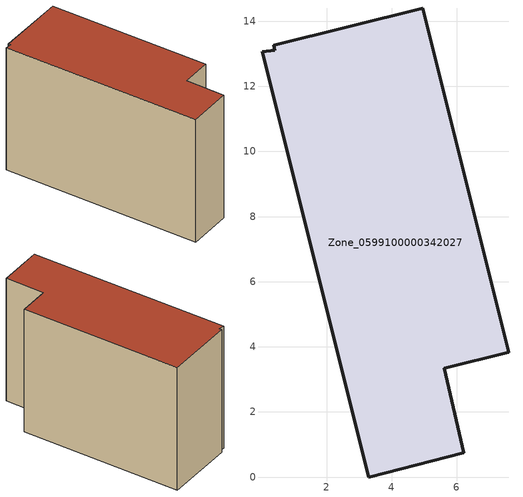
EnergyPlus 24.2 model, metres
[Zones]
Zone_0599100000342027
 floor ground (C_G): 0.42,13.12 0.38,13.27 4.95,14.41 7.6,3.83 5.62,3.34 6.22,0.75 3.3,0 0.03,13.07 z0
 wall outside (C_F): 3.3,0 6.22,0.75 5.62,3.34 7.6,3.83 4.95,14.41 0.38,13.27 0.42,13.12 0.03,13.07 3.3,0 z0:8.83
 roof outside (C_R): 0.42,13.12 0.03,13.07 3.3,0 6.22,0.75 5.62,3.34 7.6,3.83 4.95,14.41 0.38,13.27 z8.83
[BUILDING]
Pand.0599100000342027: North Axis=0; Terrain=City; Loads Convergence Tolerance Value=0.04; Temperature Convergence Tolerance Value=0.4; Solar Distribution=FullExterior; Maximum Number of Warmup Days=25; Minimum Number of Warmup Days=1
[Site:Location]
Rotterdam.The.Hague.AP_ZH_NLD Design_Conditions: Latitude=51.96; Longitude=4.45; Time Zone=1; Elevation=-4.5
[SITE:GROUNDTEMPERATURE:BUILDINGSURFACE]
18, 18, 18, 18, 18, 18, 18, 18, 18, 18, 18, 18
[MATERIAL] Thermal Absorptance=0.9; Solar Absorptance=0.7; Visible Absorptance=0.7
Name | Roughness | Thickness | Conductivity | Density | Specific Heat
G.TI.1992-2005 | MediumSmooth | 0.15 | 0.06 | 540 | 1210
F.TI.1992-2005 | Rough | 0.3 | 0.12 | 1920 | 840
R.TI.1992-2005 | MediumRough | 0.2 | 0.08 | 1500 | 1000
[CONSTRUCTION]
C_G: G.TI.1992-2005
C_F: F.TI.1992-2005
C_R: R.TI.1992-2005
[ZONE]
Zone_0599100000342027: Type=1; Multiplier=1; Ceiling Height=Autocalculate; Volume=Autocalculate; Floor Area=autocalculate; Part of Total Floor Area=Yes
[ZONEINFILTRATION:DESIGNFLOWRATE]
Infil_Zone_0599100000342027: Zone or ZoneList or Space or SpaceList=Zone_0599100000342027; Schedule=AlwaysOn; Design Flow Rate Calculation Method=Flow/Area; Flow Rate per Floor Area=0.0015; Constant Term Coefficient=1; Temperature Term Coefficient=0; Velocity Term Coefficient=0; Velocity Squared Term Coefficient=0
[HVACTEMPLATE:ZONE:IDEALLOADSAIRSYSTEM]
Zone_0599100000342027: Maximum Heating Supply Air Temperature=50; Minimum Cooling Supply Air Temperature=13; Maximum Heating Supply Air Humidity Ratio=0.0156; Minimum Cooling Supply Air Humidity Ratio=0.0077; Heating Limit=NoLimit; Cooling Limit=NoLimit; Dehumidification Control Type=ConstantSensibleHeatRatio; Cooling Sensible Heat Ratio=0.7; Dehumidification Setpoint=60; Humidification Control Type=None; Humidification Setpoint=30; Outdoor Air Method=None; Outdoor Air Flow Rate per Person=0.00944; Outdoor Air Flow Rate per Zone Floor Area=0; Outdoor Air Flow Rate per Zone=0; Demand Controlled Ventilation Type=None; Outdoor Air Economizer Type=NoEconomizer; Heat Recovery Type=None; Sensible Heat Recovery Effectiveness=0.7; Latent Heat Recovery Effectiveness=0.65
[ZONECONTROL:THERMOSTAT]
ThermostatControl_Zone_0599100000342027: Zone or ZoneList=Zone_0599100000342027; Control Type Schedule=DualSetpointControlType; Control 1=Thermostat_Zone_0599100000342027; Temperature Difference Between Cutout And Setpoint=0
[THERMOSTATSETPOINT:DUALSETPOINT]
Thermostat_Zone_0599100000342027: Heating Setpoint Temperature Schedule=HeatingSetpoint_Zone_0599100000342027; Cooling Setpoint Temperature Schedule=CoolingSetpoint_Zone_0599100000342027
[SCHEDULE:COMPACT]
HeatingSetpoint_Zone_0599100000342027: Through: 12/31, For: AllDays, Until: 24:00, 21
CoolingSetpoint_Zone_0599100000342027: Through: 12/31, For: AllDays, Until: 24:00, 24
DualSetpointControlType: Through: 12/31, For: AllDays, Until: 24:00, 4
AlwaysOn: Through: 12/31, For: AllDays, Until: 24:00, 1
